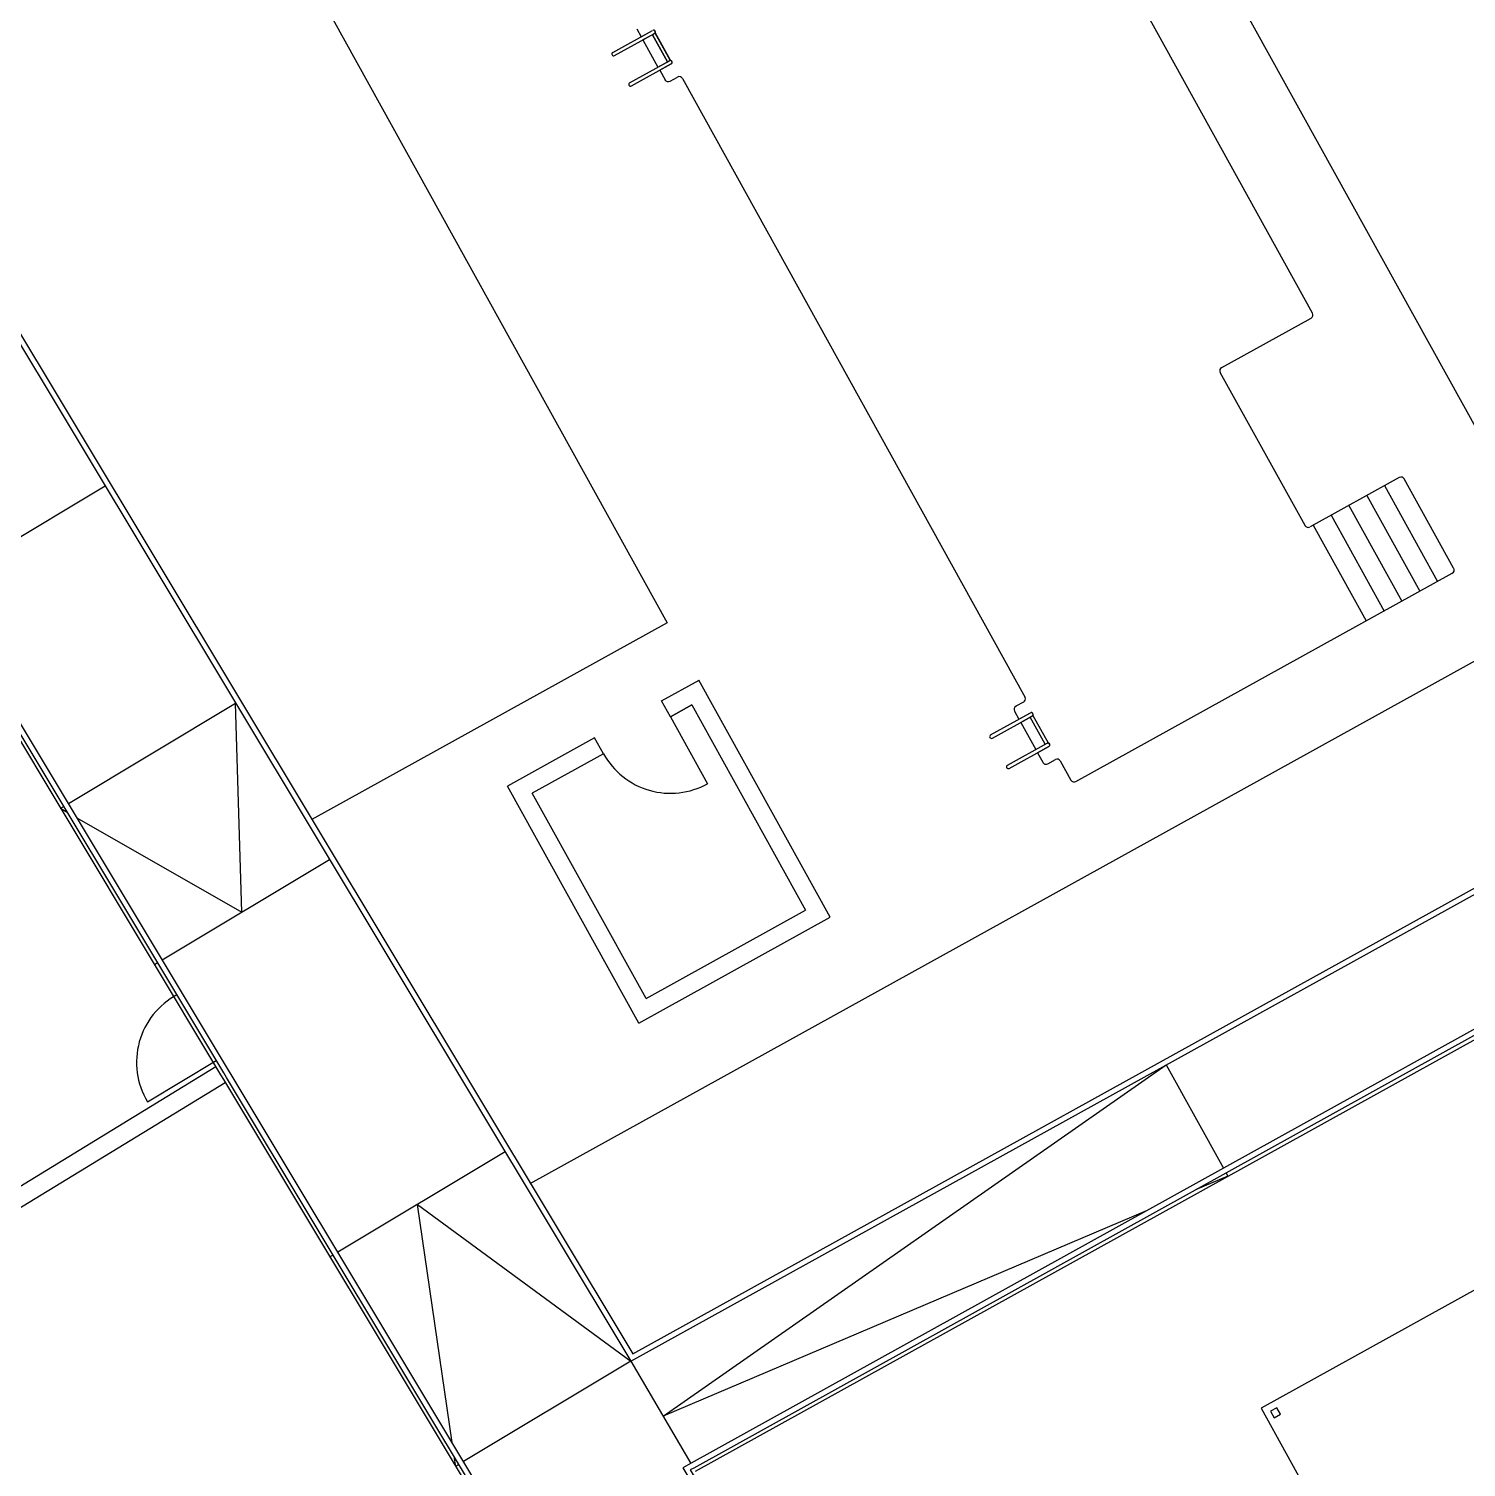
# Model space of a CAD drawing. Header units: millimetres. Extents: x 441061 to 442903, y 4515148 to 4515613.
# Drawn here: x 442524.855 to 442527.32, y 4515542.894 to 4515545.361 of the extents above; entities that cross this region are included whole.
import ezdxf

# ---------------------------------------------------------------- set-up
doc = ezdxf.new("R2010")
doc.units = ezdxf.units.MM
doc.linetypes.add('CONTINUA', pattern=[0])
doc.layers.add('01_mono BAJA', color=2, linetype='Continuous')
doc.layers.add('01_piscinas', color=254, linetype='Continuous')

# ---------------------------------------------------------------- blocks, each defined once
blk = doc.blocks.new('A$C6A825EFA')
at = {"layer": '01_mono BAJA', "color": 254}
for p, q in [((15.7, 0, 0), (15.7, 3)), ((0, 0, 0), (15.7, 0, 0))]:
    blk.add_line(p, q, dxfattribs=at)
at = {"layer": '01_mono BAJA', "color": 254, "elevation": 0}
blk.add_lwpolyline([(15.61, 0.2), (15.51, 0.2), (15.51, 0.1), (15.61, 0.1)], close=True, dxfattribs=at)
blk = doc.blocks.new('A$C21391103')
at = {"layer": '01_piscinas'}
for p, q in [((113.504, 72.277, 0), (107.597, 82.951, 0)), ((96.079, 81.045, 0), (102.369, 69.68, 0)), ((111.22, 73.927, 0), (107.831, 80.051, 0)), ((89.978, 79.355), (101.869, 59.549)), ((90.093, 79.31), (101.896, 59.65)), ((101.624, 77.503, 0), (102.17, 77.805, 0)), ((101.648, 77.459, 0), (102.195, 77.762, 0)), ((101.952, 77.828, 0), (102.013, 77.718, 0)), ((102.013, 77.718, 0), (102.17, 77.805, 0)), ((102.168, 77.747, 0), (102.037, 77.674, 0)), ((102.205, 77.768, 0), (102.168, 77.747, 0)), ((102.374, 77.375, 0), (102.168, 77.747, 0)), ((102.168, 77.747, 0), (102.374, 77.375, 0)), ((102.204, 77.77, 0), (102.413, 77.393, 0)), ((102.411, 77.396, 0), (102.205, 77.768, 0)), ((102.037, 77.674, 0), (102.243, 77.303, 0)), ((101.853, 77.087, 0), (102.4, 77.39, 0)), ((102.243, 77.303, 0), (102.374, 77.375, 0)), ((102.374, 77.375, 0), (102.411, 77.396, 0)), ((101.878, 77.043, 0), (102.425, 77.346, 0)), ((102.425, 77.346, 0), (102.267, 77.259, 0)), ((102.267, 77.259, 0), (102.34, 77.128, 0)), ((102.408, 77.108, 0), (102.512, 77.166, 0)), ((102.58, 77.146, 0), (107.281, 68.653, 0)), ((89.021, 75.51), (96.244, 63.479)), ((109.975, 73.181, 0), (111.2, 73.859, 0)), ((111.118, 71.014, 0), (109.956, 73.113, 0)), ((112.411, 71.672, 0), (111.186, 70.994, 0)), ((113.156, 70.427, 0), (112.479, 71.652, 0)), ((94.661, 71.555), (92.369, 70.179)), ((112.209, 71.561, 0), (112.936, 70.248, 0)), ((111.719, 71.289, 0), (112.446, 69.977, 0)), ((111.964, 71.425, 0), (112.691, 70.113, 0)), ((111.474, 71.154, 0), (112.201, 69.841, 0)), ((111.229, 71.018, 0), (111.956, 69.706, 0)), ((107.975, 67.503, 0), (113.137, 70.359, 0)), ((100.492, 61.989, 0), (115.106, 70.078, 0)), ((102.369, 69.68, 0), (97.495, 66.981, 0)), ((102.292, 68.609, 0), (102.806, 68.893, 0)), ((104.606, 65.64, 0), (102.804, 68.893, 0)), ((94.158, 67.2, 0), (96.45, 68.576)), ((101.869, 59.549, 0), (118.278, 68.631, 0)), ((102.414, 68.391, 0), (102.292, 68.609, 0)), ((102.414, 68.391, 0), (102.707, 68.553, 0)), ((102.707, 68.553, 0), (102.414, 68.391, 0)), ((102.707, 68.553, 0), (104.266, 65.737, 0)), ((107.258, 68.592, 0), (107.153, 68.534, 0)), ((102.414, 68.391, 0), (102.922, 67.472, 0)), ((106.805, 68.141, 0), (107.352, 68.444, 0)), ((106.829, 68.097, 0), (107.376, 68.4, 0)), ((107.134, 68.466, 0), (107.194, 68.356, 0)), ((107.194, 68.356, 0), (107.352, 68.444, 0)), ((107.35, 68.385, 0), (107.219, 68.313, 0)), ((107.219, 68.313, 0), (107.424, 67.941, 0)), ((107.387, 68.406, 0), (107.35, 68.385, 0)), ((107.555, 68.013, 0), (107.35, 68.385, 0)), ((107.385, 68.409, 0), (107.594, 68.031, 0)), ((101.374, 68.101, 0), (100.18, 67.439, 0)), ((101.495, 67.882, 0), (101.374, 68.101, 0)), ((101.495, 67.882, 0), (100.519, 67.342, 0)), ((107.035, 67.725, 0), (107.582, 68.028, 0)), ((107.059, 67.682, 0), (107.606, 67.984, 0)), ((107.424, 67.941, 0), (107.555, 68.013, 0)), ((107.606, 67.984, 0), (107.448, 67.897, 0)), ((107.448, 67.897, 0), (107.521, 67.766, 0)), ((107.555, 68.013, 0), (107.593, 68.034, 0)), ((101.896, 59.65, 0), (116.426, 67.692, 0)), ((107.589, 67.746, 0), (107.694, 67.804, 0)), ((107.76, 67.787, 0), (107.907, 67.522, 0)), ((101.982, 64.185, 0), (100.18, 67.439, 0)), ((102.079, 64.525, 0), (100.519, 67.342, 0)), ((94.049, 67.135, 0), (94.093, 67.161, 0)), ((95.444, 65.057, 0), (97.736, 66.433)), ((102.079, 64.525, 0), (104.266, 65.737, 0)), ((101.982, 64.185, 0), (104.606, 65.64, 0)), ((102.756, 58.04), (115.925, 65.339)), ((95.336, 64.991, 0), (95.38, 65.018, 0)), ((96.18, 63.586), (91.52, 60.743)), ((95.241, 63.11), (96.185, 63.677)), ((102.312, 58.795, 0), (109.213, 63.614, 0)), ((109.213, 63.614, 0), (109.998, 62.197, 0)), ((91.65, 60.53), (96.308, 63.372)), ((96.244, 63.479), (96.282, 63.416)), ((96.282, 63.416), (103.524, 51.353)), ((100.145, 62.421, 0), (97.853, 61.045, 0)), ((110.059, 62.088), (109.616, 61.9, 0)), ((110.035, 62.131, 0), (110.059, 62.088)), ((108.952, 61.617, 0), (102.312, 58.795, 0)), ((97.788, 61.007, 0), (97.744, 60.98, 0)), ((101.869, 59.549, 0), (99.577, 58.173, 0)), ((101.869, 59.549, 0), (102.692, 58.148, 0)), ((99.513, 58.135, 0), (99.469, 58.108, 0))]:
    blk.add_line(p, q, dxfattribs=at)
for points in [[(111.095, 38.844), (103.577, 51.365), (103.568, 51.38), (96.326, 63.442), (96.288, 63.505), (89.039, 75.58), (89.039, 75.579), (81.807, 87.625), (75.794, 97.64)], [(111.159, 38.883), (103.642, 51.404), (103.633, 51.418), (96.391, 63.481), (96.353, 63.544), (89.065, 75.683), (89.065, 75.682), (81.871, 87.663), (75.868, 97.662)], [(99.421, 58.433), (98.944, 61.701), (101.869, 59.549)], [(99.469, 58.108), (99.449, 58.241)]]:
    blk.add_lwpolyline(points, dxfattribs=at)
for points in [[(190.313, 94.655, 0.016487), (186.452, 94.326, 0.014757), (179.014, 93.219, 0.006475), (173.237, 91.916, 0.008166), (166.004, 90.06, 0.021654), (156.884, 86.945, 0.020322), (148.6, 83.315, 0.00713), (143.042, 80.454, 0.000222), (142.87, 80.363), (141.581, 79.663), (140.292, 78.964, 0.002681), (138.239, 77.818), (131.338, 73.999), (128.723, 72.556), (120.808, 68.189), (115.866, 65.449), (102.696, 58.15), (102.582, 58.086), (113.364, 40.09)], [(190.311, 94.58, 0.016462), (186.461, 94.251, 0.014755), (179.028, 93.145, 0.006474), (173.255, 91.843, 0.008165), (166.024, 89.988, 0.021653), (156.911, 86.875, 0.020322), (148.633, 83.247, 0.00713), (143.077, 80.388, 0.000222), (142.906, 80.297), (141.617, 79.597), (140.328, 78.898, 0.002681), (138.276, 77.753), (131.374, 73.933), (128.759, 72.49), (120.845, 68.123), (115.902, 65.383), (102.733, 58.084), (102.686, 58.058), (113.429, 40.128)]]:
    blk.add_lwpolyline(points, format="xyb", dxfattribs=at)
at = {"layer": '01_piscinas', "elevation": 0}
for points in [[(94.274, 67.006), (96.536, 65.712), (96.45, 68.576)], [(94.049, 67.135), (94.141, 67.082)]]:
    blk.add_lwpolyline(points, dxfattribs=at)
at = {"layer": '01_piscinas'}
for centre, radius, start, end in [((102.183, 77.783, 0), 0.025, 328.4579, 118.9497), ((102.183, 77.783, 0), 0.025, 298.9497, 118.9497), ((101.636, 77.481, 0), 0.025, 118.9497, 298.9497), ((102.412, 77.368, 0), 0.025, 298.9497, 118.9497), ((102.412, 77.368, 0), 0.025, 298.9497, 89.4416), ((102.536, 77.122, 0), 0.05, 28.9622, 118.9497), ((101.866, 77.065, 0), 0.025, 118.9497, 298.9497), ((102.383, 77.152, 0), 0.05, 208.9497, 298.9497), ((111.176, 73.903, 0), 0.05, 298.9622, 28.9622), ((109.999, 73.138, 0), 0.05, 118.9622, 208.9622), ((112.435, 71.628, 0), 0.05, 28.9622, 118.9622), ((111.161, 71.038, 0), 0.05, 208.9622, 298.9622), ((113.113, 70.403, 0), 0.05, 298.9622, 28.9622), ((107.178, 68.49, 0), 0.05, 118.9497, 208.9497), ((107.234, 68.636, 0), 0.05, 298.9497, 20.8419), ((107.364, 68.422, 0), 0.025, 328.4579, 118.9497), ((107.364, 68.422, 0), 0.025, 298.9497, 118.9497), ((106.817, 68.119, 0), 0.025, 118.9497, 298.9497), ((102.414, 68.391, 0), 1.05, 208.9622, 298.9769), ((107.594, 68.006, 0), 0.025, 298.9497, 118.9497), ((107.594, 68.006, 0), 0.025, 298.9497, 89.4416), ((107.047, 67.704, 0), 0.025, 118.9497, 298.9497), ((107.565, 67.79, 0), 0.05, 208.9497, 298.9497), ((107.718, 67.76, 0), 0.05, 31.8929, 118.9497), ((107.951, 67.546, 0), 0.05, 208.9622, 298.9622), ((96.141, 63.65), 1.05, 118.1591, 210.9802)]:
    blk.add_arc(centre, radius, start, end, dxfattribs=at)
at = {"layer": '01_piscinas', "rotation": 208.9708206629034}
blk.add_blockref('A$C6A825EFA', (124.252, 66.511, 0), dxfattribs=at)

msp = doc.modelspace()

# ---------------------------------------------------------------- block references
at = {"layer": '01_piscinas', "color": 6, "linetype": 'CONTINUA', "xscale": 0.125, "yscale": 0.125, "zscale": 0.125}
msp.add_blockref('A$C21391103', (442513.1537, 4515535.6321), dxfattribs=at)

doc.saveas('drawing.dxf')
